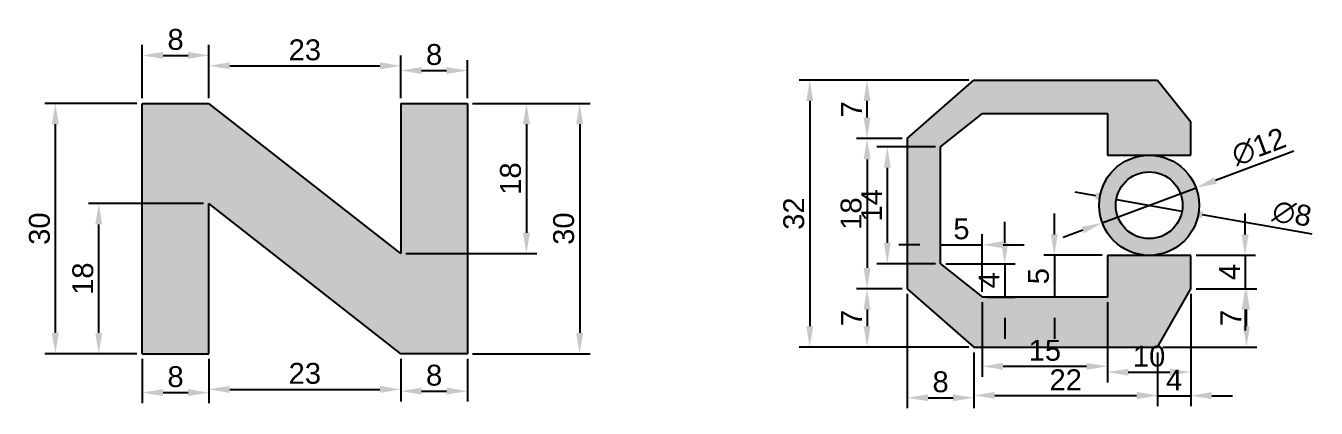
# Model space of a CAD drawing. Header units: millimetres. Extents: x 498 to 1078, y 496 to 545.
# Drawn here: x 923.2 to 1077.9, y 499.3 to 545.2 of the extents above; entities that cross this region are included whole.
import ezdxf

# ---------------------------------------------------------------- set-up
doc = ezdxf.new("R2010")
doc.units = ezdxf.units.MM
doc.styles.get("Standard").update_dxf_attribs({"font": 'arial_0.ttf'})
doc.dimstyles.new('ISO-25', dxfattribs={"dimtxt": 2.5, "dimasz": 2.5, "dimexe": 1.25, "dimexo": 0.625, "dimtad": 1, "dimtxsty": 'Standard', "dimcen": 2.5, "dimadec": 0, "dimazin": 0, "dimtfac": 1, "dimtmove": 0, "dimatfit": 3, "dimfxl": 1, "dimarcsym": 0})

# ---------------------------------------------------------------- blocks, each defined once
blk = doc.blocks.new('*D207')
at = {"color": 0, "lineweight": -2, "transparency": 16777216}
for p, q in [((937.11, 505.24), (937.11, 499.96)), ((945.11, 505.24), (945.11, 499.96)), ((939.61, 501.21), (942.61, 501.21))]:
    blk.add_line(p, q, dxfattribs=at)
at = {"color": 0, "transparency": 16777216}
for points in [[(939.61, 501.63), (939.61, 500.8), (937.11, 501.21)], [(942.61, 501.63), (942.61, 500.8), (945.11, 501.21)]]:
    blk.add_solid(points, dxfattribs=at)
at = {"layer": 'Defpoints', "color": 0, "transparency": 16777216}
for p in [(937.11, 505.86), (945.11, 505.86), (945.11, 501.21)]:
    blk.add_point(p, dxfattribs=at)
at = {"color": 0, "transparency": 16777216, "insert": (941.11, 503.11), "char_height": 2.5, "attachment_point": 5}
blk.add_mtext('8', dxfattribs=at)
blk = doc.blocks.new('*D208')
at = {"color": 0, "lineweight": -2, "transparency": 16777216}
for p, q in [((945.11, 505.24), (945.11, 500.35)), ((968.11, 505.24), (968.11, 500.35)), ((947.61, 501.6), (965.61, 501.6))]:
    blk.add_line(p, q, dxfattribs=at)
at = {"color": 0, "transparency": 16777216}
for points in [[(947.61, 502.01), (947.61, 501.18), (945.11, 501.6)], [(965.61, 502.01), (965.61, 501.18), (968.11, 501.6)]]:
    blk.add_solid(points, dxfattribs=at)
at = {"layer": 'Defpoints', "color": 0, "transparency": 16777216}
for p in [(945.11, 505.86), (968.11, 505.86), (968.11, 501.6)]:
    blk.add_point(p, dxfattribs=at)
at = {"color": 0, "transparency": 16777216, "insert": (956.61, 503.5), "char_height": 2.5, "attachment_point": 5}
blk.add_mtext('23', dxfattribs=at)
blk = doc.blocks.new('*D209')
at = {"color": 0, "lineweight": -2, "transparency": 16777216}
for p, q in [((968.11, 505.24), (968.11, 500.13)), ((976.11, 505.24), (976.11, 500.13)), ((970.61, 501.38), (973.61, 501.38))]:
    blk.add_line(p, q, dxfattribs=at)
at = {"color": 0, "transparency": 16777216}
for points in [[(970.61, 501.8), (970.61, 500.97), (968.11, 501.38)], [(973.61, 501.8), (973.61, 500.97), (976.11, 501.38)]]:
    blk.add_solid(points, dxfattribs=at)
at = {"layer": 'Defpoints', "color": 0, "transparency": 16777216}
for p in [(968.11, 505.86), (976.11, 505.86), (976.11, 501.38)]:
    blk.add_point(p, dxfattribs=at)
at = {"color": 0, "transparency": 16777216, "insert": (972.11, 503.28), "char_height": 2.5, "attachment_point": 5}
blk.add_mtext('8', dxfattribs=at)
blk = doc.blocks.new('*D210')
at = {"color": 0, "lineweight": -2, "transparency": 16777216}
for p, q in [((945.11, 536.49), (945.11, 541.62)), ((968.11, 536.49), (968.11, 541.62)), ((947.61, 540.37), (965.61, 540.37))]:
    blk.add_line(p, q, dxfattribs=at)
at = {"color": 0, "transparency": 16777216}
for points in [[(947.61, 540.79), (947.61, 539.96), (945.11, 540.37)], [(965.61, 540.79), (965.61, 539.96), (968.11, 540.37)]]:
    blk.add_solid(points, dxfattribs=at)
at = {"layer": 'Defpoints', "color": 0, "transparency": 16777216}
for p in [(968.11, 540.37), (945.11, 535.86), (968.11, 535.86)]:
    blk.add_point(p, dxfattribs=at)
at = {"color": 0, "transparency": 16777216, "insert": (956.61, 542.27), "char_height": 2.5, "attachment_point": 5}
blk.add_mtext('23', dxfattribs=at)
blk = doc.blocks.new('*D211')
at = {"color": 0, "lineweight": -2, "transparency": 16777216}
for p, q in [((968.11, 536.49), (968.11, 541.06)), ((976.11, 536.49), (976.11, 541.06)), ((970.61, 539.81), (973.61, 539.81))]:
    blk.add_line(p, q, dxfattribs=at)
at = {"color": 0, "transparency": 16777216}
for points in [[(970.61, 540.23), (970.61, 539.39), (968.11, 539.81)], [(973.61, 540.23), (973.61, 539.39), (976.11, 539.81)]]:
    blk.add_solid(points, dxfattribs=at)
at = {"layer": 'Defpoints', "color": 0, "transparency": 16777216}
for p in [(976.11, 539.81), (968.11, 535.86), (976.11, 535.86)]:
    blk.add_point(p, dxfattribs=at)
at = {"color": 0, "transparency": 16777216, "insert": (972.11, 541.71), "char_height": 2.5, "attachment_point": 5}
blk.add_mtext('8', dxfattribs=at)
blk = doc.blocks.new('*D212')
at = {"color": 0, "lineweight": -2, "transparency": 16777216}
for p, q in [((976.73, 535.86), (984.43, 535.86)), ((983.18, 533.36), (983.18, 520.36)), ((968.73, 517.86), (984.43, 517.86))]:
    blk.add_line(p, q, dxfattribs=at)
at = {"color": 0, "transparency": 16777216}
for points in [[(982.76, 533.36), (983.59, 533.36), (983.18, 535.86)], [(982.76, 520.36), (983.59, 520.36), (983.18, 517.86)]]:
    blk.add_solid(points, dxfattribs=at)
at = {"layer": 'Defpoints', "color": 0, "transparency": 16777216}
for p in [(976.11, 535.86), (968.11, 517.86), (983.18, 517.86)]:
    blk.add_point(p, dxfattribs=at)
at = {"color": 0, "transparency": 16777216, "insert": (981.28, 526.86), "char_height": 2.5, "attachment_point": 5, "rotation": 90}
blk.add_mtext('18', dxfattribs=at)
blk = doc.blocks.new('*D205')
at = {"color": 0, "lineweight": -2, "transparency": 16777216}
for p, q in [((976.73, 535.86), (990.81, 535.86)), ((989.56, 533.36), (989.56, 508.36)), ((976.73, 505.86), (990.81, 505.86))]:
    blk.add_line(p, q, dxfattribs=at)
at = {"color": 0, "transparency": 16777216}
for points in [[(989.14, 533.36), (989.97, 533.36), (989.56, 535.86)], [(989.14, 508.36), (989.97, 508.36), (989.56, 505.86)]]:
    blk.add_solid(points, dxfattribs=at)
at = {"layer": 'Defpoints', "color": 0, "transparency": 16777216}
for p in [(976.11, 535.86), (976.11, 505.86), (989.56, 505.86)]:
    blk.add_point(p, dxfattribs=at)
at = {"color": 0, "transparency": 16777216, "insert": (987.65, 520.86), "char_height": 2.5, "attachment_point": 5, "rotation": 90}
blk.add_mtext('30', dxfattribs=at)
blk = doc.blocks.new('*D213')
at = {"color": 0, "lineweight": -2, "transparency": 16777216}
for p, q in [((937.11, 536.49), (937.11, 542.87)), ((939.61, 541.62), (942.61, 541.62)), ((945.11, 536.49), (945.11, 542.87))]:
    blk.add_line(p, q, dxfattribs=at)
at = {"color": 0, "transparency": 16777216}
for points in [[(939.61, 542.04), (939.61, 541.21), (937.11, 541.62)], [(942.61, 542.04), (942.61, 541.21), (945.11, 541.62)]]:
    blk.add_solid(points, dxfattribs=at)
at = {"layer": 'Defpoints', "color": 0, "transparency": 16777216}
for p in [(945.11, 541.62), (937.11, 535.86), (945.11, 535.86)]:
    blk.add_point(p, dxfattribs=at)
at = {"color": 0, "transparency": 16777216, "insert": (941.11, 543.52), "char_height": 2.5, "attachment_point": 5}
blk.add_mtext('8', dxfattribs=at)
blk = doc.blocks.new('*D214')
at = {"color": 0, "lineweight": -2, "transparency": 16777216}
for p, q in [((944.48, 523.86), (930.66, 523.86)), ((931.91, 508.36), (931.91, 521.36)), ((936.48, 505.86), (930.66, 505.86))]:
    blk.add_line(p, q, dxfattribs=at)
at = {"color": 0, "transparency": 16777216}
for points in [[(931.49, 521.36), (932.32, 521.36), (931.91, 523.86)], [(931.49, 508.36), (932.32, 508.36), (931.91, 505.86)]]:
    blk.add_solid(points, dxfattribs=at)
at = {"layer": 'Defpoints', "color": 0, "transparency": 16777216}
for p in [(931.91, 523.86), (945.11, 523.86), (937.11, 505.86)]:
    blk.add_point(p, dxfattribs=at)
at = {"color": 0, "transparency": 16777216, "insert": (930, 514.86), "char_height": 2.5, "attachment_point": 5, "rotation": 90}
blk.add_mtext('18', dxfattribs=at)
blk = doc.blocks.new('*D206')
at = {"color": 0, "lineweight": -2, "transparency": 16777216}
for p, q in [((936.48, 535.86), (925.45, 535.86)), ((926.7, 508.36), (926.7, 533.36)), ((936.48, 505.86), (925.45, 505.86))]:
    blk.add_line(p, q, dxfattribs=at)
at = {"color": 0, "transparency": 16777216}
for points in [[(926.28, 533.36), (927.12, 533.36), (926.7, 535.86)], [(926.28, 508.36), (927.12, 508.36), (926.7, 505.86)]]:
    blk.add_solid(points, dxfattribs=at)
at = {"layer": 'Defpoints', "color": 0, "transparency": 16777216}
for p in [(926.7, 535.86), (937.11, 535.86), (937.11, 505.86)]:
    blk.add_point(p, dxfattribs=at)
at = {"color": 0, "transparency": 16777216, "insert": (924.8, 520.86), "char_height": 2.5, "attachment_point": 5, "rotation": 90}
blk.add_mtext('30', dxfattribs=at)
blk = doc.blocks.new('*D240')
at = {"color": 0, "lineweight": -2, "transparency": 16777216}
for p, q in [((1075.19, 530.14), (1065.8, 526.63)), ((1052.21, 521.56), (1063.46, 525.76)), ((1049.87, 520.68), (1047.53, 519.81))]:
    blk.add_line(p, q, dxfattribs=at)
at = {"color": 0, "transparency": 16777216}
for points in [[(1065.65, 527.02), (1065.94, 526.24), (1063.46, 525.76)], [(1049.73, 521.08), (1050.02, 520.29), (1052.21, 521.56)]]:
    blk.add_solid(points, dxfattribs=at)
at = {"layer": 'Defpoints', "color": 0, "transparency": 16777216}
for p in [(1063.46, 525.76), (1052.21, 521.56)]:
    blk.add_point(p, dxfattribs=at)
at = {"color": 0, "transparency": 16777216, "insert": (1070.98, 530.67), "char_height": 2.5, "attachment_point": 5, "rotation": 20.472}
blk.add_mtext('∅12', dxfattribs=at)
blk = doc.blocks.new('*D241')
at = {"color": 0, "lineweight": -2, "transparency": 16777216}
for p, q in [((1051.43, 524.79), (1048.97, 525.23)), ((1053.9, 524.36), (1061.77, 522.96)), ((1077.38, 520.19), (1064.24, 522.52))]:
    blk.add_line(p, q, dxfattribs=at)
at = {"color": 0, "transparency": 16777216}
for points in [[(1051.51, 525.2), (1051.36, 524.38), (1053.9, 524.36)], [(1064.31, 522.93), (1064.16, 522.11), (1061.77, 522.96)]]:
    blk.add_solid(points, dxfattribs=at)
at = {"layer": 'Defpoints', "color": 0, "transparency": 16777216}
for p in [(1053.9, 524.36), (1061.77, 522.96)]:
    blk.add_point(p, dxfattribs=at)
at = {"color": 0, "transparency": 16777216, "insert": (1074.96, 522.63), "char_height": 2.5, "attachment_point": 5, "rotation": 349.954}
blk.add_mtext('∅8', dxfattribs=at)
blk = doc.blocks.new('*D242')
at = {"color": 0, "lineweight": -2, "transparency": 16777216}
for p, q in [((1028.21, 531.66), (1022.76, 531.66)), ((1024.01, 529.16), (1024.01, 516.16)), ((1028.21, 513.66), (1022.76, 513.66))]:
    blk.add_line(p, q, dxfattribs=at)
at = {"color": 0, "transparency": 16777216}
for points in [[(1023.6, 529.16), (1024.43, 529.16), (1024.01, 531.66)], [(1023.6, 516.16), (1024.43, 516.16), (1024.01, 513.66)]]:
    blk.add_solid(points, dxfattribs=at)
at = {"layer": 'Defpoints', "color": 0, "transparency": 16777216}
for p in [(1028.83, 531.66), (1024.01, 513.66), (1028.83, 513.66)]:
    blk.add_point(p, dxfattribs=at)
at = {"color": 0, "transparency": 16777216, "insert": (1022.11, 522.66), "char_height": 2.5, "attachment_point": 5, "rotation": 90}
blk.add_mtext('18', dxfattribs=at)
blk = doc.blocks.new('*D243')
at = {"color": 0, "lineweight": -2, "transparency": 16777216}
for p, q in [((1036.21, 538.66), (1022.76, 538.66)), ((1024.01, 534.16), (1024.01, 536.16)), ((1028.21, 531.66), (1022.76, 531.66))]:
    blk.add_line(p, q, dxfattribs=at)
at = {"color": 0, "transparency": 16777216}
for points in [[(1023.6, 536.16), (1024.43, 536.16), (1024.01, 538.66)], [(1023.6, 534.16), (1024.43, 534.16), (1024.01, 531.66)]]:
    blk.add_solid(points, dxfattribs=at)
at = {"layer": 'Defpoints', "color": 0, "transparency": 16777216}
for p in [(1024.01, 538.66), (1036.83, 538.66), (1028.83, 531.66)]:
    blk.add_point(p, dxfattribs=at)
at = {"color": 0, "transparency": 16777216, "insert": (1022.14, 535.16), "char_height": 2.5, "attachment_point": 5, "rotation": 90}
blk.add_mtext('7', dxfattribs=at)
blk = doc.blocks.new('*D244')
at = {"color": 0, "lineweight": -2, "transparency": 16777216}
for p, q in [((1028.21, 513.66), (1022.76, 513.66)), ((1024.01, 511.16), (1024.01, 509.16)), ((1036.21, 506.66), (1022.76, 506.66))]:
    blk.add_line(p, q, dxfattribs=at)
at = {"color": 0, "transparency": 16777216}
for points in [[(1023.6, 511.16), (1024.43, 511.16), (1024.01, 513.66)], [(1023.6, 509.16), (1024.43, 509.16), (1024.01, 506.66)]]:
    blk.add_solid(points, dxfattribs=at)
at = {"layer": 'Defpoints', "color": 0, "transparency": 16777216}
for p in [(1028.83, 513.66), (1024.01, 506.66), (1036.83, 506.66)]:
    blk.add_point(p, dxfattribs=at)
at = {"color": 0, "transparency": 16777216, "insert": (1022.14, 510.16), "char_height": 2.5, "attachment_point": 5, "rotation": 90}
blk.add_mtext('7', dxfattribs=at)
blk = doc.blocks.new('*D233')
at = {"color": 0, "lineweight": -2, "transparency": 16777216}
for p, q in [((1036.21, 538.66), (1015.89, 538.66)), ((1017.14, 536.16), (1017.14, 509.16)), ((1036.21, 506.66), (1015.89, 506.66))]:
    blk.add_line(p, q, dxfattribs=at)
at = {"color": 0, "transparency": 16777216}
for points in [[(1016.73, 536.16), (1017.56, 536.16), (1017.14, 538.66)], [(1016.73, 509.16), (1017.56, 509.16), (1017.14, 506.66)]]:
    blk.add_solid(points, dxfattribs=at)
at = {"layer": 'Defpoints', "color": 0, "transparency": 16777216}
for p in [(1036.83, 538.66), (1017.14, 506.66), (1036.83, 506.66)]:
    blk.add_point(p, dxfattribs=at)
at = {"color": 0, "transparency": 16777216, "insert": (1015.24, 522.66), "char_height": 2.5, "attachment_point": 5, "rotation": 90}
blk.add_mtext('32', dxfattribs=at)
blk = doc.blocks.new('*D245')
at = {"color": 0, "lineweight": -2, "transparency": 16777216}
for p, q in [((1032.83, 517.28), (1032.83, 520.18)), ((1037.83, 513.28), (1037.83, 520.18)), ((1030.33, 518.93), (1027.83, 518.93)), ((1032.83, 518.93), (1037.83, 518.93)), ((1040.33, 518.93), (1042.83, 518.93))]:
    blk.add_line(p, q, dxfattribs=at)
at = {"color": 0, "transparency": 16777216}
for points in [[(1030.33, 519.34), (1030.33, 518.51), (1032.83, 518.93)], [(1040.33, 519.34), (1040.33, 518.51), (1037.83, 518.93)]]:
    blk.add_solid(points, dxfattribs=at)
at = {"layer": 'Defpoints', "color": 0, "transparency": 16777216}
for p in [(1037.83, 518.93), (1032.83, 516.66), (1037.83, 512.66)]:
    blk.add_point(p, dxfattribs=at)
at = {"color": 0, "transparency": 16777216, "insert": (1035.33, 520.82), "char_height": 2.5, "attachment_point": 5}
blk.add_mtext('5', dxfattribs=at)
blk = doc.blocks.new('*D234')
at = {"color": 0, "lineweight": -2, "transparency": 16777216}
for p, q in [((1040.52, 519.16), (1040.52, 521.66)), ((1033.46, 516.66), (1041.77, 516.66)), ((1040.52, 516.66), (1040.52, 512.66)), ((1038.46, 512.66), (1041.77, 512.66)), ((1040.52, 510.16), (1040.52, 507.66))]:
    blk.add_line(p, q, dxfattribs=at)
at = {"color": 0, "transparency": 16777216}
for points in [[(1040.1, 519.16), (1040.94, 519.16), (1040.52, 516.66)], [(1040.1, 510.16), (1040.94, 510.16), (1040.52, 512.66)]]:
    blk.add_solid(points, dxfattribs=at)
at = {"layer": 'Defpoints', "color": 0, "transparency": 16777216}
for p in [(1032.83, 516.66), (1037.83, 512.66), (1040.52, 512.66)]:
    blk.add_point(p, dxfattribs=at)
at = {"color": 0, "transparency": 16777216, "insert": (1038.64, 514.66), "char_height": 2.5, "attachment_point": 5, "rotation": 90}
blk.add_mtext('4', dxfattribs=at)
blk = doc.blocks.new('*D246')
at = {"color": 0, "lineweight": -2, "transparency": 16777216}
for p, q in [((1046.47, 520.16), (1046.47, 522.66)), ((1052.21, 517.66), (1045.22, 517.66)), ((1046.47, 517.66), (1046.47, 512.66)), ((1052.21, 512.66), (1045.22, 512.66)), ((1046.47, 510.16), (1046.47, 507.66))]:
    blk.add_line(p, q, dxfattribs=at)
at = {"color": 0, "transparency": 16777216}
for points in [[(1046.05, 520.16), (1046.88, 520.16), (1046.47, 517.66)], [(1046.05, 510.16), (1046.88, 510.16), (1046.47, 512.66)]]:
    blk.add_solid(points, dxfattribs=at)
at = {"layer": 'Defpoints', "color": 0, "transparency": 16777216}
for p in [(1052.83, 517.66), (1046.47, 512.66), (1052.83, 512.66)]:
    blk.add_point(p, dxfattribs=at)
at = {"color": 0, "transparency": 16777216, "insert": (1044.57, 515.16), "char_height": 2.5, "attachment_point": 5, "rotation": 90}
blk.add_mtext('5', dxfattribs=at)
blk = doc.blocks.new('*D247')
at = {"color": 0, "lineweight": -2, "transparency": 16777216}
for p, q in [((1069.34, 520.16), (1069.34, 522.66)), ((1063.46, 517.66), (1070.59, 517.66)), ((1069.34, 517.66), (1069.34, 513.66)), ((1063.46, 513.66), (1070.59, 513.66)), ((1069.34, 511.16), (1069.34, 508.66))]:
    blk.add_line(p, q, dxfattribs=at)
at = {"color": 0, "transparency": 16777216}
for points in [[(1068.92, 520.16), (1069.76, 520.16), (1069.34, 517.66)], [(1068.92, 511.16), (1069.76, 511.16), (1069.34, 513.66)]]:
    blk.add_solid(points, dxfattribs=at)
at = {"layer": 'Defpoints', "color": 0, "transparency": 16777216}
for p in [(1062.83, 517.66), (1062.83, 513.66), (1069.34, 513.66)]:
    blk.add_point(p, dxfattribs=at)
at = {"color": 0, "transparency": 16777216, "insert": (1067.47, 515.66), "char_height": 2.5, "attachment_point": 5, "rotation": 90}
blk.add_mtext('4', dxfattribs=at)
blk = doc.blocks.new('*D248')
at = {"color": 0, "lineweight": -2, "transparency": 16777216}
for p, q in [((1063.46, 513.66), (1070.76, 513.66)), ((1069.51, 509.16), (1069.51, 511.16)), ((1059.46, 506.66), (1070.76, 506.66))]:
    blk.add_line(p, q, dxfattribs=at)
at = {"color": 0, "transparency": 16777216}
for points in [[(1069.09, 511.16), (1069.92, 511.16), (1069.51, 513.66)], [(1069.09, 509.16), (1069.92, 509.16), (1069.51, 506.66)]]:
    blk.add_solid(points, dxfattribs=at)
at = {"layer": 'Defpoints', "color": 0, "transparency": 16777216}
for p in [(1062.83, 513.66), (1069.51, 513.66), (1058.83, 506.66)]:
    blk.add_point(p, dxfattribs=at)
at = {"color": 0, "transparency": 16777216, "insert": (1067.63, 510.16), "char_height": 2.5, "attachment_point": 5, "rotation": 90}
blk.add_mtext('7', dxfattribs=at)
blk = doc.blocks.new('*D235')
at = {"color": 0, "lineweight": -2, "transparency": 16777216}
for p, q in [((1036.83, 506.03), (1036.83, 499.62)), ((1058.83, 506.03), (1058.83, 499.62)), ((1039.33, 500.87), (1056.33, 500.87))]:
    blk.add_line(p, q, dxfattribs=at)
at = {"color": 0, "transparency": 16777216}
for points in [[(1039.33, 501.29), (1039.33, 500.46), (1036.83, 500.87)], [(1056.33, 501.29), (1056.33, 500.46), (1058.83, 500.87)]]:
    blk.add_solid(points, dxfattribs=at)
at = {"layer": 'Defpoints', "color": 0, "transparency": 16777216}
for p in [(1036.83, 506.66), (1058.83, 506.66), (1058.83, 500.87)]:
    blk.add_point(p, dxfattribs=at)
at = {"color": 0, "transparency": 16777216, "insert": (1047.83, 502.75), "char_height": 2.5, "attachment_point": 5}
blk.add_mtext('22', dxfattribs=at)
blk = doc.blocks.new('*D236')
at = {"color": 0, "lineweight": -2, "transparency": 16777216}
for p, q in [((1037.83, 512.03), (1037.83, 503.11)), ((1052.83, 512.03), (1052.83, 503.11)), ((1040.33, 504.36), (1050.33, 504.36))]:
    blk.add_line(p, q, dxfattribs=at)
at = {"color": 0, "transparency": 16777216}
for points in [[(1040.33, 504.78), (1040.33, 503.94), (1037.83, 504.36)], [(1050.33, 504.78), (1050.33, 503.94), (1052.83, 504.36)]]:
    blk.add_solid(points, dxfattribs=at)
at = {"layer": 'Defpoints', "color": 0, "transparency": 16777216}
for p in [(1037.83, 512.66), (1052.83, 512.66), (1052.83, 504.36)]:
    blk.add_point(p, dxfattribs=at)
at = {"color": 0, "transparency": 16777216, "insert": (1045.33, 506.26), "char_height": 2.5, "attachment_point": 5}
blk.add_mtext('15', dxfattribs=at)
blk = doc.blocks.new('*D237')
at = {"color": 0, "lineweight": -2, "transparency": 16777216}
for p, q in [((1028.83, 513.03), (1028.83, 499.34)), ((1036.83, 506.03), (1036.83, 499.34)), ((1031.33, 500.59), (1034.33, 500.59))]:
    blk.add_line(p, q, dxfattribs=at)
at = {"color": 0, "transparency": 16777216}
for points in [[(1031.33, 501.01), (1031.33, 500.18), (1028.83, 500.59)], [(1034.33, 501.01), (1034.33, 500.18), (1036.83, 500.59)]]:
    blk.add_solid(points, dxfattribs=at)
at = {"layer": 'Defpoints', "color": 0, "transparency": 16777216}
for p in [(1028.83, 513.66), (1036.83, 506.66), (1036.83, 500.59)]:
    blk.add_point(p, dxfattribs=at)
at = {"color": 0, "transparency": 16777216, "insert": (1032.83, 502.49), "char_height": 2.5, "attachment_point": 5}
blk.add_mtext('8', dxfattribs=at)
blk = doc.blocks.new('*D238')
at = {"color": 0, "lineweight": -2, "transparency": 16777216}
for p, q in [((1062.83, 513.03), (1062.83, 499.59)), ((1058.83, 506.03), (1058.83, 499.59)), ((1056.33, 500.84), (1053.83, 500.84)), ((1058.83, 500.84), (1062.83, 500.84)), ((1065.33, 500.84), (1067.83, 500.84))]:
    blk.add_line(p, q, dxfattribs=at)
at = {"color": 0, "transparency": 16777216}
for points in [[(1056.33, 501.26), (1056.33, 500.43), (1058.83, 500.84)], [(1065.33, 501.26), (1065.33, 500.43), (1062.83, 500.84)]]:
    blk.add_solid(points, dxfattribs=at)
at = {"layer": 'Defpoints', "color": 0, "transparency": 16777216}
for p in [(1062.83, 513.66), (1058.83, 506.66), (1062.83, 500.84)]:
    blk.add_point(p, dxfattribs=at)
at = {"color": 0, "transparency": 16777216, "insert": (1060.83, 502.72), "char_height": 2.5, "attachment_point": 5}
blk.add_mtext('4', dxfattribs=at)
blk = doc.blocks.new('*D239')
at = {"color": 0, "lineweight": -2, "transparency": 16777216}
for p, q in [((1052.83, 512.03), (1052.83, 502.41)), ((1062.83, 512.03), (1062.83, 502.41)), ((1055.33, 503.66), (1060.33, 503.66))]:
    blk.add_line(p, q, dxfattribs=at)
at = {"color": 0, "transparency": 16777216}
for points in [[(1055.33, 504.07), (1055.33, 503.24), (1052.83, 503.66)], [(1060.33, 504.07), (1060.33, 503.24), (1062.83, 503.66)]]:
    blk.add_solid(points, dxfattribs=at)
at = {"layer": 'Defpoints', "color": 0, "transparency": 16777216}
for p in [(1052.83, 512.66), (1062.83, 512.66), (1062.83, 503.66)]:
    blk.add_point(p, dxfattribs=at)
at = {"color": 0, "transparency": 16777216, "insert": (1057.83, 505.56), "char_height": 2.5, "attachment_point": 5}
blk.add_mtext('10', dxfattribs=at)
blk = doc.blocks.new('*D249')
at = {"color": 0, "lineweight": -2, "transparency": 16777216}
for p, q in [((1032.21, 530.66), (1025.19, 530.66)), ((1026.44, 528.16), (1026.44, 519.16)), ((1032.21, 516.66), (1025.19, 516.66))]:
    blk.add_line(p, q, dxfattribs=at)
at = {"color": 0, "transparency": 16777216}
for points in [[(1026.03, 528.16), (1026.86, 528.16), (1026.44, 530.66)], [(1026.03, 519.16), (1026.86, 519.16), (1026.44, 516.66)]]:
    blk.add_solid(points, dxfattribs=at)
at = {"layer": 'Defpoints', "color": 0, "transparency": 16777216}
for p in [(1032.83, 530.66), (1026.44, 516.66), (1032.83, 516.66)]:
    blk.add_point(p, dxfattribs=at)
at = {"color": 0, "transparency": 16777216, "insert": (1024.56, 523.66), "char_height": 2.5, "attachment_point": 5, "rotation": 90}
blk.add_mtext('14', dxfattribs=at)

msp = doc.modelspace()

# ---------------------------------------------------------------- hatches: boundary and pattern name
h = msp.add_hatch(color=256)
h.dxf.hatch_style = 1
h.set_gradient(color1=(0, 255, 255), color2=(147, 39, 143), tint=1, name='CYLINDER')
h.paths.add_polyline_path([(1032.835, 530.658), (1037.835, 534.658), (1052.835, 534.658), (1052.835, 529.658), (1062.835, 529.658), (1062.835, 533.658), (1058.835, 538.658), (1036.835, 538.658), (1028.835, 531.658), (1028.835, 513.658), (1036.835, 506.658), (1058.835, 506.658), (1062.835, 513.658), (1062.835, 517.658), (1052.835, 517.658), (1052.835, 512.658), (1037.835, 512.658), (1032.835, 516.658)])
h.paths.add_polyline_path([(1063.835, 523.658, 1), (1051.835, 523.658, 1)])
h.paths.add_polyline_path([(1053.835, 523.658, -1), (1061.835, 523.658, -1)], flags=16)
h = msp.add_hatch(color=256)
h.dxf.hatch_style = 1
h.set_gradient(color1=(19, 155, 72), color2=(0, 255, 255), tint=1)
h.paths.add_polyline_path([(945.106, 535.863), (937.106, 535.863), (937.106, 505.863), (945.106, 505.863), (945.106, 523.863), (968.106, 505.863), (976.106, 505.863), (976.106, 535.863), (968.106, 535.863), (968.106, 517.863)])

# ---------------------------------------------------------------- linework, layer by layer
for p, q in [((1028.835, 531.658), (1036.835, 538.658)), ((1036.835, 538.658), (1058.835, 538.658)), ((1058.835, 538.658), (1062.835, 533.658)), ((937.106, 505.863), (937.106, 535.863)), ((937.106, 535.863), (945.106, 535.863)), ((968.106, 517.863), (945.106, 535.863)), ((968.106, 535.863), (976.106, 535.863)), ((968.106, 535.863), (968.106, 517.863)), ((976.106, 535.863), (976.106, 505.863)), ((1032.835, 530.658), (1037.835, 534.658)), ((1037.835, 534.658), (1052.835, 534.658)), ((1052.835, 534.658), (1052.835, 529.658)), ((1062.835, 529.658), (1062.835, 533.658)), ((1028.835, 531.658), (1028.835, 513.658)), ((1032.835, 516.658), (1032.835, 530.658)), ((1052.835, 529.658), (1062.835, 529.658)), ((945.106, 505.863), (945.106, 523.863)), ((968.106, 505.863), (945.106, 523.863)), ((1062.835, 517.658), (1052.835, 517.658)), ((1052.835, 517.658), (1052.835, 512.658)), ((1062.835, 513.658), (1062.835, 517.658)), ((1032.835, 516.658), (1037.835, 512.658)), ((1028.835, 513.658), (1036.835, 506.658)), ((1058.835, 506.658), (1062.835, 513.658)), ((1052.835, 512.658), (1037.835, 512.658)), ((1036.835, 506.658), (1058.835, 506.658)), ((937.106, 505.863), (945.106, 505.863)), ((976.106, 505.863), (968.106, 505.863))]:
    msp.add_line(p, q)
for radius in [6, 4]:
    msp.add_circle((1057.835, 523.658), radius)

# ---------------------------------------------------------------- dimensions: what is measured, and where the dimension line sits
for base, p1, p2, picture, middle in [((945.106, 541.622), (937.106, 535.863), (945.106, 535.863), '*D213', (941.106, 543.524)), ((968.106, 540.372), (945.106, 535.863), (968.106, 535.863), '*D210', (956.606, 542.275)), ((976.106, 539.81), (968.106, 535.863), (976.106, 535.863), '*D211', (972.106, 541.711)), ((1037.835, 518.926), (1032.835, 516.658), (1037.835, 512.658), '*D245', (1035.335, 520.823)), ((1036.835, 500.592), (1028.835, 513.658), (1036.835, 506.658), '*D237', (1032.835, 502.494)), ((1062.835, 500.844), (1058.835, 506.658), (1062.835, 513.658), '*D238', (1060.835, 502.719)), ((1052.835, 504.36), (1037.835, 512.658), (1052.835, 512.658), '*D236', (1045.335, 506.261)), ((1058.835, 500.872), (1036.835, 506.658), (1058.835, 506.658), '*D235', (1047.835, 502.752)), ((945.106, 501.212), (937.106, 505.863), (945.106, 505.863), '*D207', (941.106, 503.114)), ((968.106, 501.596), (945.106, 505.863), (968.106, 505.863), '*D208', (956.606, 503.499)), ((976.106, 501.382), (968.106, 505.863), (976.106, 505.863), '*D209', (972.106, 503.283))]:
    dim = msp.add_linear_dim(base=base, p1=p1, p2=p2, dimstyle='ISO-25')
    dim.commit()
    dim.dimension.update_dxf_attribs({"geometry": picture, "text_midpoint": middle})
for base, p1, p2, picture, middle in [((1017.143, 506.658), (1036.835, 538.658), (1036.835, 506.658), '*D233', (1015.241, 522.658)), ((1024.013, 538.658), (1028.835, 531.658), (1036.835, 538.658), '*D243', (1022.138, 535.158)), ((926.701, 535.863), (937.106, 505.863), (937.106, 535.863), '*D206', (924.798, 520.863)), ((983.177, 517.863), (976.106, 535.863), (968.106, 517.863), '*D212', (981.276, 526.863)), ((989.556, 505.863), (976.106, 535.863), (976.106, 505.863), '*D205', (987.654, 520.863)), ((1024.013, 513.658), (1028.835, 531.658), (1028.835, 513.658), '*D242', (1022.112, 522.658)), ((1026.443, 516.658), (1032.835, 530.658), (1032.835, 516.658), '*D249', (1024.563, 523.658)), ((931.906, 523.863), (937.106, 505.863), (945.106, 523.863), '*D214', (930.005, 514.863)), ((1040.519, 512.658), (1032.835, 516.658), (1037.835, 512.658), '*D234', (1038.644, 514.658)), ((1069.34, 513.658), (1062.835, 517.658), (1062.835, 513.658), '*D247', (1067.465, 515.658)), ((1024.013, 506.658), (1028.835, 513.658), (1036.835, 506.658), '*D244', (1022.138, 510.158)), ((1069.508, 513.658), (1058.835, 506.658), (1062.835, 513.658), '*D248', (1067.633, 510.158))]:
    dim = msp.add_linear_dim(base=base, p1=p1, p2=p2, angle=90, dimstyle='ISO-25')
    dim.commit()
    dim.dimension.update_dxf_attribs({"geometry": picture, "text_midpoint": middle})
dim = msp.add_diameter_dim_2p(p1=(1052.214, 521.559), p2=(1063.456, 525.756), dimstyle='ISO-25')
dim.commit()
dim.dimension.update_dxf_attribs({"geometry": '*D240', "text_midpoint": (1070.976, 530.668)})
dim = msp.add_diameter_dim_2p(p1=(1053.896, 524.356), p2=(1061.774, 522.96), dimstyle='ISO-25')
dim.commit()
dim.dimension.update_dxf_attribs({"geometry": '*D241', "text_midpoint": (1074.619, 520.684), "dimtype": 163})
dim = msp.add_linear_dim(base=(1046.467, 512.658), p1=(1052.835, 517.658), p2=(1052.835, 512.658), angle=90, dimstyle='ISO-25')
dim.commit()
dim.dimension.update_dxf_attribs({"geometry": '*D246', "text_midpoint": (1046.467, 515.158), "dimtype": 160})
dim = msp.add_linear_dim(base=(1062.835, 503.656), p1=(1052.835, 512.658), p2=(1062.835, 512.658), dimstyle='ISO-25')
dim.commit()
dim.dimension.update_dxf_attribs({"geometry": '*D239', "text_midpoint": (1057.835, 503.656), "dimtype": 160})

doc.saveas('drawing.dxf')
